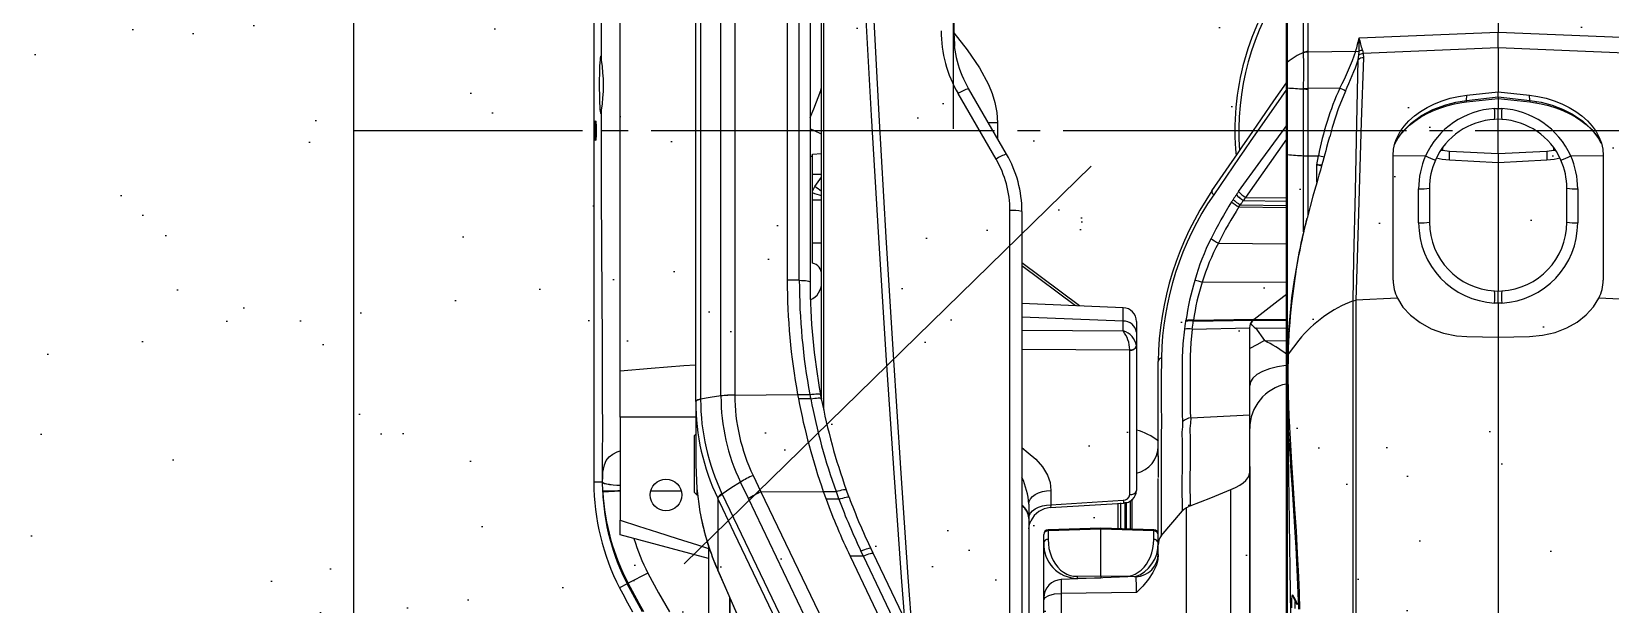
# Model space of a CAD drawing. Header units: millimetres. Extents: x -383313 to -161684, y -117025 to 99224.
# Drawn here: x -345141 to -344452, y -5938 to -5688 of the extents above; entities that cross this region are included whole.
import ezdxf

# ---------------------------------------------------------------- set-up
doc = ezdxf.new("R2010")
doc.units = ezdxf.units.MM
doc.header["$MEASUREMENT"] = 0
doc.linetypes.add('ESKD_shtrihpunktir', pattern=[18, 15, -1, 1, -1])
doc.layers.add('PDF_Geometry', color=7, linetype='Continuous')
doc.layers.add('Робот', color=30, linetype='Continuous')

# ---------------------------------------------------------------- blocks, each defined once
blk = doc.blocks.new('ККМ-2.2.00.00.00 Пьедестал')
at = {"color": 1, "linetype": 'ESKD_shtrihpunktir', "ltscale": 10}
blk.add_line((0, 0), (0, -1000), dxfattribs=at)
at = {"color": 140}
blk.add_line((-485, -1000), (485, -1000), dxfattribs=at)
blk = doc.blocks.new('Робот ABB IRB660_3.15 (сверху)')
at = {"layer": 'Робот', "color": 30}
for p, q in [((92.5, 560.97), (92.5, 10.36)), ((198.93, 338.98), (272.99, 184.45)), ((203.18, 340.24), (277.24, 185.71)), ((283.1, 185.65), (207.96, 342.43)), ((344.86, 181.27), (344.86, 282.72)), ((344.86, 181.17), (344.86, 282.72)), ((190.92, 201.96), (190.92, 272)), ((198.5, 272), (198.5, 204.83)), ((205, 169.07), (205, 244.65)), ((108.5, 236.88), (108.5, 149.11)), ((108.5, 205.79), (108.5, 236.88)), ((108.5, 197.46), (108.5, 236.88)), ((208, 35.19), (208, 241.14)), ((213.26, 240.83), (213.26, 34.85)), ((116.8, 225.08), (116.8, 156.67)), ((136.08, 225.92), (136.08, 164.61)), ((335.5, 227.26), (335.5, 204.09)), ((335.65, 226.88), (335.65, 203.81)), ((0, 90.1), (0, 210.98)), ((62.11, 73.96), (62.11, 210.65)), ((63.38, 210.61), (63.38, 74.23)), ((373.67, 210), (380.42, 197.82)), ((108.5, 146.63), (108.5, 205.79)), ((157.98, 201.64), (190.92, 201.96)), ((198.5, 204.83), (198.5, 179.92)), ((108.5, 187.43), (108.5, 197.46)), ((158.12, 194.66), (190.81, 195.91)), ((173.5, 194.36), (163.11, 194.51)), ((173.49, 195.25), (173.5, 195.25)), ((173.5, 195.25), (183.89, 195.4)), ((173.5, 195.25), (173.5, 195.25)), ((173.5, 194.36), (173.5, 195.25)), ((183.89, 194.51), (173.5, 194.36)), ((173.5, 194.36), (173.5, 173.94)), ((183.89, 195.4), (183.89, 195.64)), ((371.35, 193.1), (379.93, 197.56)), ((379.93, 197.56), (380.42, 197.82)), ((380.42, 197.82), (383.72, 199.53)), ((340.88, 160.45), (340.88, 191.81)), ((340.88, 191.81), (341, 191.61)), ((344.86, 186.77), (383.5, 176.42)), ((148.5, 184.99), (148.5, 180.74)), ((148.5, 180.74), (148.5, 151.75)), ((198.5, 179.92), (198.5, 176.19)), ((272.99, 184.45), (274.07, 182.21)), ((277.24, 185.71), (283.1, 185.65)), ((277.24, 185.71), (278.32, 183.47)), ((147.12, 176.88), (137.89, 165.97)), ((150.44, 174.19), (173.5, 173.45)), ((150.45, 178.41), (150.45, 174.69)), ((150.45, 174.69), (173.5, 173.94)), ((159.87, 173.89), (159.87, 160.81)), ((160.76, 161.48), (160.76, 173.86)), ((162.5, 162.17), (162.5, 173.8)), ((163, 164.59), (163, 173.79)), ((165, 162.5), (165, 173.66)), ((166, 173.69), (166, 162.54)), ((173.5, 173.94), (196.55, 174.69)), ((173.5, 173.45), (196.56, 174.19)), ((173.5, 173.94), (173.5, 173.45)), ((196.55, 174.69), (196.55, 178.41)), ((383.5, 176.42), (383.5, 170.02)), ((205, 168.82), (205, 169.07)), ((205, 162.98), (205, 168.82)), ((383.5, 125), (383.5, 170.02)), ((134.53, 163.72), (136.08, 164.61)), ((160.9, 158.85), (160.9, 95.8)), ((162.5, 162.5), (163, 162.5)), ((163, 162.5), (163, 164.59)), ((195.62, 164.53), (163.66, 162.53)), ((195.35, 163.29), (163.74, 161.31)), ((195.35, 157.04), (195.35, 163.29)), ((283.52, 159.98), (283.51, 160.02)), ((287.94, 160.88), (293.55, 160.83)), ((294.76, 157.46), (293.55, 160.83)), ((327.46, 160.57), (330.93, 153.36)), ((340.87, 160.48), (340.88, 160.45)), ((350, 158.98), (349.66, 158.98)), ((351, 157.98), (350, 158.98)), ((350, 156.48), (350, 158.98)), ((158, 94.01), (158, 157.06)), ((294.76, 157.46), (289.18, 157.51)), ((322.02, 157.65), (294.76, 157.46)), ((339.02, 158.44), (338.95, 158.58)), ((351, 157.98), (351, 132.98)), ((356.82, 157.28), (370.18, 157.28)), ((383.5, 157.39), (391.1, 157.74)), ((391.1, 157.74), (391.12, 157.17)), ((391.12, 157.17), (391.18, 153.53)), ((391.18, 153.53), (391.18, 153.4)), ((391.18, 153.53), (391.18, 153.4)), ((391.18, 153.4), (395, 153.4)), ((395, -82.36), (395, 153.4)), ((108.5, 149.11), (108.5, 124.05)), ((148.5, 141.88), (148.5, 151.41)), ((158, 124.31), (158, 149.46)), ((350.5, 118.2), (350.5, 145.88)), ((148.5, 142.22), (148.5, 100.78)), ((350.5, 132.48), (351, 132.98)), ((134.29, 125.38), (108.5, 124.05)), ((350.5, 125), (383.5, 125)), ((383.5, 125), (383.5, 105)), ((108.5, 124.05), (108.5, 111.27)), ((158, 119.79), (158, 121.57)), ((294.61, -118.25), (294.61, 121.72)), ((295.5, 117.54), (295.5, -84.57)), ((348.35, 117.21), (348.35, 117.28)), ((350.5, 118.2), (350.5, 118.18)), ((350.5, 118.18), (350.5, -72.99)), ((108.5, 111.27), (108.5, 95.13)), ((295.62, 116.94), (295.62, 116.97)), ((295.62, 116.94), (295.96, 115.16)), ((300.27, 117.02), (305.64, 116.97)), ((305.98, 115.16), (300.62, 115.21)), ((305.98, 115.16), (305.64, 116.97)), ((333.41, 115.38), (305.98, 115.16)), ((333.41, 115.27), (333.41, 115.38)), ((339.47, 115.81), (339.47, 115.7)), ((383.5, 105), (383.5, -67.23)), ((87.04, 91.36), (91.79, 97.48)), ((0, 90.1), (-13.73, 89.8)), ((13.73, 89.8), (0, 90.1)), ((0, 75.29), (0, 90.1)), ((102.11, 91.62), (92.5, 91.72)), ((105.97, 86.11), (102.11, 91.62)), ((108.5, 95.13), (108.5, 86.1)), ((158, 93.93), (158, 94.01)), ((158, 87.95), (158, 93.93)), ((160.9, 95.8), (208, 95.45)), ((105.97, 86.11), (92.5, 86.13)), ((107.06, 82.63), (92.5, 82.88)), ((133.15, 83.1), (107.06, 82.63)), ((107.06, 82.63), (107.18, 82.76)), ((108.5, 86.1), (108.15, 84.29)), ((133.64, 86.56), (108.5, 86.1)), ((158, 83.25), (158, 87.95)), ((208, 87.07), (163.79, 87.39)), ((163.79, 87.39), (163.79, 83.13)), ((163.79, 83.13), (208, 81.34)), ((106.58, 82.2), (92.5, 82.45)), ((133.1, 82.68), (106.58, 82.2)), ((163.76, 77.25), (208, 75.46)), ((182.83, 76.48), (208, 57.73)), ((184.65, 76.41), (208, 59.01)), ((-62.11, 73.96), (-44.01, 73.06)), ((-1.57, 75.21), (0, 75.29)), ((0, 70), (-1.57, 69.92)), ((0, 75.29), (0, 70)), ((0, 75.29), (1.57, 75.21)), ((1.57, 69.92), (0, 70)), ((0, 13.99), (0, 70)), ((44.01, 73.06), (62.11, 73.96)), ((62.11, 73.96), (62.11, 73.96)), ((88.83, 64.48), (90.25, 75.45)), ((-45.86, 10.75), (-45.86, 65.25)), ((45.86, 65.25), (45.86, 10.75)), ((129.28, 66.16), (92.5, 66)), ((300.5, -91.81), (300.5, 66.08)), ((300.5, 41.71), (300.5, 66.08)), ((300.5, -43.36), (300.5, 66.08)), ((305.24, 65.3), (310.5, 65.25)), ((305.24, 65.3), (305.24, -83.42)), ((310.5, -83.37), (310.5, 65.25)), ((299.5, 57.82), (299.5, 49)), ((122.22, 49.02), (92.5, 49.32)), ((299.5, 49), (295.5, 49)), ((299.5, 49), (299.5, 30.15)), ((300.5, 36.32), (300.5, 41.71)), ((-34.74, 25.31), (-34.74, 40.24)), ((-30, 39.96), (-30, 25.04)), ((30, 25.04), (30, 39.96)), ((80.9, 28.63), (83.48, 38.1)), ((83.13, 10.96), (83.13, 36.81)), ((113.33, 33.27), (92.5, 33.49)), ((112.67, 32.36), (92.5, 32.59)), ((111.3, 30.45), (92.5, 30.69)), ((110.31, 29.11), (92.5, 29.35)), ((92.5, 3.71), (110.31, 29.11)), ((112.67, 32.36), (112.67, 32.36)), ((299.5, 30.15), (295.5, 30.15)), ((299.5, 30.15), (299.5, 27.15)), ((79.14, 22.46), (79.22, 14.96)), ((298.46, 24.4), (295.5, 20.28)), ((299.5, 26.34), (298.46, 24.4)), ((299.5, 27.15), (299.5, 26.34)), ((299.5, 26.34), (299.5, 18.99)), ((-21.31, 12.88), (0, 13.99)), ((0, 10), (0, 13.99)), ((0, 13.99), (21.31, 12.88)), ((299.5, 18.99), (295.5, 18.99)), ((299.5, 18.99), (299.5, 10.21)), ((-45.86, 11.05), (-31.69, 11.01)), ((-24.37, 8.36), (-24.32, 7.54)), ((0, 10), (-21.31, 8.88)), ((0, 10), (0, -5)), ((21.31, 8.88), (0, 10)), ((24.32, 7.63), (24.37, 8.49)), ((31.69, 11.01), (45.86, 11.05)), ((83.13, 10.96), (78.5, 10.97)), ((83.13, -18.2), (83.13, 10.96)), ((84.98, 10.91), (84.98, -18.25)), ((92.09, -18.72), (92.09, 10.44)), ((92.5, 10.36), (92.5, -18.8)), ((214.7, 10.27), (214.7, 10.26)), ((214.7, 10.26), (231.31, -18.37)), ((219.29, 12.42), (235.89, -16.2)), ((299.5, 10.21), (295.5, 10)), ((300.5, 11.14), (299.5, 11.14)), ((218.7, -3.49), (218.7, 3.37)), ((383.5, 0), (391.65, 0)), ((391.65, 0), (391.65, -8.98)), ((-1.57, -4.92), (0, -5)), ((0, -5), (1.57, -4.92)), ((0, -5), (0, -9.73)), ((218.7, -3.49), (222.68, -3.49)), ((238, -169.94), (238, -0.78)), ((-13.81, -13.24), (-13.69, -15.5)), ((0, -14.76), (-13.81, -13.24)), ((0, -14.08), (-13.76, -12.56)), ((0, -9.73), (-1.57, -9.65)), ((1.57, -9.65), (0, -9.73)), ((0, -14.08), (0, -9.73)), ((13.76, -12.56), (0, -14.08)), ((13.81, -13.24), (0, -14.76)), ((13.81, -13.24), (13.69, -15.5)), ((0, -17.01), (-13.69, -15.5)), ((0, -14.76), (0, -14.08)), ((0, -14.76), (0, -17.01)), ((13.69, -15.5), (0, -17.01)), ((0, -36.21), (0, -17.01)), ((69.16, -18.62), (83.13, -18.39)), ((83.13, -18.39), (83.13, -18.2)), ((92.5, -18.8), (92.5, -29.11)), ((231.3, -18.36), (231.31, -18.37)), ((-58.98, -33.7), (0, -36.21)), ((0, -36.21), (58.98, -33.7)), ((58.98, -33.7), (58.86, -31.83)), ((59.31, -35.16), (58.98, -33.7)), ((60.83, -32.95), (60.73, -34.67)), ((61.1, -30.98), (60.83, -32.95)), ((83.13, -34.39), (62.16, -34.73)), ((83.13, -34.55), (83.13, -34.39)), ((84.98, -33.98), (84.98, -34.16)), ((84.98, -34.16), (84.98, -229.55)), ((92.09, -225.23), (92.09, -29.84)), ((92.5, -29.11), (92.5, -224.51)), ((0, -43.08), (-60.7, -40.5)), ((0, -36.21), (0, -43.08)), ((60.7, -40.5), (0, -43.08)), ((83.13, -229.94), (83.13, -34.55)), ((0, -71.03), (0, -43.08)), ((237.78, -42.93), (237.79, -42.68)), ((237.78, -235.4), (237.78, -42.93)), ((237.78, -42.93), (238, -42.93))]:
    blk.add_line(p, q, dxfattribs=at)
at = {"layer": 'Робот', "color": 1}
blk.add_line((-10, 0), (10, 0), dxfattribs=at)
at = {"layer": 'Робот', "color": 30, "flags": 128}
for points in [[(92.09, 119.3), (92.09, 142.03), (92.09, 229.7), (92.09, 317.32), (92.09, 404.87), (92.09, 483.05), (92.09, 561.17)], [(338.96, 158.58), (290.57, 259.55), (242.18, 360.51)], [(244.11, 362.36), (315.16, 214.12), (333.68, 175.48), (338.69, 165.02), (340.13, 162.02), (340.87, 160.48)], [(322.02, 157.65), (291.4, 221.56), (260.05, 286.98), (228.68, 352.44)], [(234.14, 355.34), (238.42, 346.41), (255.53, 310.7), (291.5, 235.64), (296.84, 224.5), (327.46, 160.57)], [(92.21, 111.95), (91.6, 150.55), (90.97, 191.3), (90.35, 231.17), (90.05, 250.27)], [(340.88, 191.81), (332.66, 210.6), (324.64, 228.93)], [(341.01, 191.59), (340.98, 191.64), (338.68, 196.9), (335.61, 203.92), (325.16, 227.8), (324.66, 228.94)], [(276.36, -118.88), (273.46, -61.96), (270.49, -6.84), (267.43, 46.45), (264.3, 97.86), (261.09, 147.34), (257.81, 194.86), (255.99, 219.92)], [(91.79, 97.48), (91.88, 106.14), (91.75, 115.15), (91.41, 124.52), (90.89, 134.56), (90.24, 145.01), (89.52, 155.84), (88.89, 165.13), (88.29, 174.66), (87.72, 184.62), (87.24, 194.74), (86.98, 201.8), (86.78, 208.89)], [(87.13, 208.84), (87.32, 201.85), (87.58, 194.85), (88.05, 185.1), (88.23, 181.96)], [(90.11, 208.31), (90.12, 206.47), (90.08, 204.63), (89.98, 203.3), (89.83, 202.63), (89.64, 202.7)], [(259.17, 213.31), (260.54, 194.85), (263.93, 147.37), (267.25, 97.92), (270.49, 46.56), (273.64, -6.68), (276.72, -61.75), (279.71, -118.61)], [(371.35, 193.1), (366.75, 201.68), (361.91, 209.96)], [(373.1, 210), (375.24, 206.35), (379.93, 197.56)], [(148.5, 184.99), (148.71, 187.3), (149.3, 189.57), (150.76, 192.78), (152.73, 195.78), (155.24, 198.78), (157.96, 201.62), (157.98, 201.64)], [(157.98, 201.64), (157.98, 201.64), (157.98, 201.11), (158.02, 198.07), (158.06, 195.87), (158.1, 194.76), (158.12, 194.81)], [(190.81, 196.04), (190.82, 196), (190.85, 196.96), (190.89, 198.87), (190.91, 201.51), (190.92, 201.96), (190.92, 201.96), (190.92, 201.96)], [(198.5, 204.83), (197.93, 203.77), (196.3, 202.85), (193.85, 202.22), (190.92, 201.96)], [(163.11, 194.51), (161.57, 194.42), (160.06, 194.09), (158.59, 193.53), (157.2, 192.75), (155.89, 191.76), (154.69, 190.57), (153.61, 189.2), (152.68, 187.67), (151.89, 186), (151.26, 184.21), (150.81, 182.33), (150.54, 180.39), (150.45, 178.41)], [(196.55, 178.41), (196.46, 180.39), (196.19, 182.33), (195.74, 184.21), (195.11, 186), (194.32, 187.67), (193.39, 189.2), (192.31, 190.57), (191.11, 191.76), (189.8, 192.75), (188.41, 193.53), (186.94, 194.09), (185.43, 194.42), (183.89, 194.51)], [(88.23, 181.96), (88.6, 175.43), (89.23, 165.78), (89.87, 156.32), (90.41, 148.54), (90.91, 140.95), (91.36, 133.49), (91.74, 126.25), (92.03, 119.03), (92.21, 112.04), (92.25, 105.2), (92.16, 98.58)], [(277.24, 185.71), (276.4, 185.34), (275.59, 185.01), (274.86, 184.74), (274.22, 184.54), (273.69, 184.41), (273.3, 184.36), (273.06, 184.39), (272.99, 184.45)], [(278.32, 183.47), (277.47, 183.1), (276.67, 182.77), (275.93, 182.5), (275.29, 182.3), (274.77, 182.17), (274.38, 182.12), (274.14, 182.15), (274.07, 182.21)], [(383.5, 170.02), (375.43, 172.63), (367.11, 175.3), (358.54, 178.01), (349.73, 180.78), (344.86, 182.3)], [(147.09, 99.1), (147.1, 100.27), (147.12, 107.46), (147.13, 112.45), (147.13, 117.04), (147.12, 121.34), (147.11, 125.18), (147.11, 128.65), (147.12, 131.67), (147.13, 134.25), (147.14, 136.25), (147.14, 138.68), (147.13, 140.63), (147.12, 142.45), (147.12, 144.47), (147.13, 148.75), (147.12, 152.87), (147.12, 161.58), (147.12, 176.88)], [(205, 173.76), (204.67, 171.79), (204.05, 170.31)], [(136.08, 164.61), (137.37, 165.43), (137.89, 165.97)], [(137.89, 165.97), (137.96, 154.71), (137.93, 145.45), (137.85, 136.19), (137.99, 131.57), (137.69, 129.24), (137.66, 126.94)], [(205, 169.23), (204.82, 168.1), (204.27, 167.01), (203.39, 165.99), (202.19, 165.1), (200.74, 164.36), (199.07, 163.8), (197.25, 163.44), (195.35, 163.29)], [(350.5, 145.88), (350.04, 156.15), (348.65, 166.42), (348.35, 167.72)], [(134.53, 163.72), (125.52, 160.2), (116.8, 156.67)], [(134.29, 125.38), (134.32, 127.7), (134.63, 130.04), (134.48, 134.66), (134.57, 143.93), (134.6, 153.19), (134.53, 163.72)], [(195.35, 163.29), (195.45, 163.76), (195.57, 164.3), (195.62, 164.52), (195.62, 164.5)], [(205, 162.98), (204.82, 161.84), (204.27, 160.75), (203.39, 159.74), (202.19, 158.85), (200.74, 158.11), (199.07, 157.55), (197.25, 157.18), (195.35, 157.04)], [(287.94, 160.88), (287.06, 160.59), (286.23, 160.33), (285.46, 160.12), (284.79, 159.97), (284.24, 159.88), (283.84, 159.86), (283.59, 159.91), (283.52, 159.98)], [(283.52, 159.98), (283.63, 159.67), (284.73, 156.66)], [(340.87, 160.48), (340.38, 159.72), (338.96, 158.58)], [(116.8, 156.67), (114.66, 155.71), (112.88, 154.73), (111.4, 153.72), (110.25, 152.72), (108.92, 150.91), (108.5, 149.11)], [(208, 138.34), (205.31, 140.54), (201.92, 143.43), (199.01, 146.75), (196.83, 150.42), (195.74, 153.62), (195.35, 157.04)], [(289.18, 157.51), (288.29, 157.22), (287.45, 156.98), (286.68, 156.78), (286.01, 156.64), (285.46, 156.56), (285.06, 156.54), (284.81, 156.59), (284.73, 156.66)], [(325.46, 150.46), (322.02, 157.65), (322.02, 157.65)], [(330.93, 153.36), (335.14, 156.03), (338.95, 158.58)], [(383.5, 154.97), (384.9, 154.89), (386.59, 154.75), (388.08, 154.57), (389.33, 154.34), (390.28, 154.09), (390.91, 153.81), (391.18, 153.53)], [(383.5, 154.89), (384.9, 154.81), (386.59, 154.66), (388.08, 154.47), (389.32, 154.24), (390.28, 153.98), (390.9, 153.69), (391.18, 153.4)], [(391.18, 153.4), (391.18, 153.4), (391.13, 151.14), (391, 148.98), (390.4, 145.86), (389.56, 143.96), (388.25, 142.33), (386.7, 141.14), (384.74, 140.18), (383.5, 139.79)], [(391.18, 153.4), (391.14, 142.12), (391.13, 130.13), (391.14, 117.41), (391.17, 106.57), (391.21, 97.54), (391.26, 87.57), (391.32, 76.68), (391.37, 67.17), (391.44, 55.92), (391.51, 44.69), (391.57, 32.93), (391.62, 21.01), (391.64, 10.04), (391.65, 0)], [(133.64, 86.56), (134.27, 92.55), (134.49, 98.27), (134.51, 103.59), (134.52, 108.44), (134.54, 112.82), (134.57, 116.65), (134.58, 120.06), (134.53, 122.79), (134.39, 124.78), (134.29, 125.38)], [(137.66, 126.94), (137.76, 126.32), (137.89, 124.26), (137.94, 121.45), (137.92, 117.93), (137.9, 114.01), (137.89, 109.53), (137.88, 104.57), (137.84, 98.98), (137.58, 92.96), (136.92, 86.67)], [(350.5, 118.18), (349.95, 117.67), (348.35, 117.21)], [(92.5, 102.51), (92.79, 102.52), (96.39, 103.04), (99.84, 103.89), (102.9, 105.05), (105.38, 106.47), (107.15, 108.04), (108.18, 109.67), (108.5, 111.27)], [(300.27, 117.02), (299.35, 116.87), (298.48, 116.76), (297.67, 116.68), (296.97, 116.65), (296.4, 116.67), (295.97, 116.73), (295.71, 116.83), (295.62, 116.94)], [(300.62, 115.21), (299.7, 115.06), (298.82, 114.96), (298.01, 114.89), (297.31, 114.86), (296.74, 114.88), (296.31, 114.95), (296.05, 115.05), (295.96, 115.16)], [(333.41, 115.27), (336.65, 115.41), (339.47, 115.7)], [(333.41, -83.57), (333.41, 6.77), (333.41, 44.73), (333.41, 115.27)], [(339.47, 115.7), (344.13, 116.43), (348.35, 117.21)], [(339.47, 115.7), (339.47, 95.94), (339.47, 16.93), (339.47, -47.19), (339.47, -82.35)], [(348.35, -75.71), (348.35, -11.08), (348.35, 53.07), (348.35, 64.34), (348.35, 117.21)], [(350.64, 102.28), (355.72, 102.67), (369.99, 103.82), (383.5, 105)], [(92.16, 98.58), (91.6, 87.6), (91.57, 87.3)], [(92.16, 98.58), (92.08, 98.01), (91.79, 97.48)], [(92.09, 10.44), (92.09, 54.31), (92.09, 97.35)], [(-13.73, 89.8), (-19.43, 89.29), (-24.88, 88.03), (-29.94, 86.07), (-34.47, 83.52), (-38.43, 80.41), (-41.62, 76.91), (-44.01, 73.06)], [(44.01, 73.06), (41.57, 76.96), (38.24, 80.58), (34.06, 83.78), (29.19, 86.42), (23.85, 88.32), (18.13, 89.48), (13.73, 89.8)], [(102.11, 91.62), (105.38, 93.53), (108.5, 95.13)], [(160.9, 95.8), (160.89, 95.71), (160.89, 95.63)], [(90.57, 76.25), (91.35, 84.05), (91.55, 87.05)], [(108.5, 86.1), (108.13, 84.25), (107.18, 82.76)], [(107.18, 82.76), (108.13, 84.24), (108.15, 84.29)], [(136.92, 86.67), (136.7, 85.21), (136.55, 84.21), (136.41, 83.21)], [(163.79, 83.13), (163.78, 81.18), (163.77, 79.6), (163.76, 78.41), (163.76, 77.63), (163.76, 77.28), (163.76, 77.25)], [(89.09, 65.15), (90.2, 73), (90.56, 76.28)], [(106.58, 82.2), (96.11, 74.1), (92.5, 71.29)], [(58.86, -31.83), (59.84, -3.86), (60.77, 25.98), (61.63, 55.82), (62.11, 73.96)], [(63.38, 74.23), (63.38, 74.23), (62.99, 56.11), (62.35, 26.37), (61.72, -3.3), (61.1, -30.98)], [(63.38, 74.23), (62.76, 74.05), (62.11, 73.96)], [(129.28, 66.16), (129.28, 66.14), (129.27, 66.13)], [(129.27, 66.13), (129.28, 66.16), (129.28, 66.16)], [(129.28, 66.16), (129.28, 66.16), (129.28, 66.16)], [(305.24, 65.3), (304.3, 65.32), (303.41, 65.37), (302.59, 65.44), (301.87, 65.54), (301.29, 65.66), (300.86, 65.79), (300.59, 65.93), (300.5, 66.08)], [(84.98, 44.1), (84.98, 39.42), (84.98, 10.91)], [(34.74, 40.24), (34.74, 30.25), (34.74, 25.31)], [(73.7, 2.67), (74.36, 5.16), (74.93, 7.3), (75.34, 8.81), (75.73, 10.26), (76.15, 11.79), (76.59, 13.38), (77.12, 15.3), (77.67, 17.27), (78.27, 19.4), (79.1, 22.32), (80.19, 26.09), (80.93, 28.62)], [(92.5, -18), (97.16, -11.33), (108.01, 4.33), (108.02, 4.34), (110.77, 8.32), (113.11, 11.71), (124.26, 27.92)], [(113.36, 26.54), (103.66, 13.18), (93.92, -0.17), (92.5, -2.18)], [(124.99, 26.28), (113.89, 10.05), (111.55, 6.65), (108.8, 2.65), (97.97, -13.01), (92.52, -20.85), (92.5, -20.89)], [(79.22, 14.96), (78.5, 10.97), (78.5, 10.97)], [(-13.69, -15.5), (-17.38, -14.96), (-21, -14.14), (-24.5, -13.06), (-27.85, -11.74), (-31.01, -10.18), (-33.93, -8.41), (-36.6, -6.44), (-38.97, -4.3), (-41.03, -2.01), (-42.74, 0.41), (-44.09, 2.92), (-45.07, 5.5), (-45.66, 8.12), (-45.86, 10.75)], [(-27.02, 12), (-24.51, 12.53), (-21.31, 12.88)], [(-21.31, 8.88), (-24.32, 8.54), (-24.97, 8.42)], [(45.86, 10.75), (45.66, 8.12), (45.07, 5.5), (44.09, 2.92), (42.74, 0.41), (41.03, -2.01), (38.97, -4.3), (36.6, -6.44), (33.93, -8.41), (31.01, -10.18), (27.85, -11.74), (24.5, -13.06), (21, -14.14), (17.38, -14.96), (13.69, -15.5)], [(21.31, 12.88), (24.51, 12.53), (27.02, 12)], [(24.97, 8.42), (24.32, 8.54), (21.31, 8.88)], [(-13.81, -13.24), (-18.75, -12.43), (-23.63, -11.12), (-28.17, -9.4), (-32.46, -7.23), (-37, -4.16), (-40.91, -0.53), (-43.86, 3.34), (-44.88, 5.42)], [(-13.76, -12.56), (-15.49, -12.35), (-18.8, -11.77), (-22.04, -10.98), (-25.18, -10.01), (-28.19, -8.85), (-31.05, -7.52), (-33.72, -6.03), (-36.18, -4.41), (-38.43, -2.66), (-40.43, -0.81), (-42.18, 1.12), (-43.67, 3.12), (-44.76, 4.96)], [(45, 5.42), (43.89, 3.46), (42.41, 1.41), (40.67, -0.57), (38.68, -2.45), (36.45, -4.22), (33.99, -5.86), (31.34, -7.37), (28.5, -8.72), (25.5, -9.9), (22.37, -10.89), (19.14, -11.69), (15.83, -12.3), (13.76, -12.56)], [(45.18, 5.91), (44.01, 3.58), (41.62, 0.27), (38.02, -3.32), (33.55, -6.58), (28.55, -9.23), (22.9, -11.35), (18.45, -12.49), (13.81, -13.24)], [(71.09, -5.85), (72.55, -1.45), (73.57, 2.71)], [(394.44, 0), (394.43, -0.74), (394.42, -1.45), (394.41, -2.12), (394.38, -2.73), (394.36, -3.26), (394.33, -3.68), (394.29, -3.99), (394.25, -4.19), (394.21, -4.25), (394.18, -4.19), (394.14, -3.99), (394.1, -3.68), (394.07, -3.26), (394.04, -2.73), (394.02, -2.12), (394, -1.45), (393.99, -0.74), (393.99, 0), (393.99, 0.74), (394, 1.45), (394.02, 2.12), (394.04, 2.73), (394.07, 3.26), (394.1, 3.68), (394.14, 3.99), (394.18, 4.19), (394.21, 4.25), (394.25, 4.19), (394.29, 3.99), (394.33, 3.68), (394.36, 3.26), (394.38, 2.73), (394.41, 2.12), (394.42, 1.45), (394.43, 0.74), (394.44, 0)], [(66.72, -17.32), (69.88, -9.5), (71.09, -5.85)], [(237.79, -42.68), (231.93, -35.27), (226.54, -27.47), (222.63, -20.2), (221.05, -16.29), (219.82, -12.25), (219, -7.94), (218.7, -3.49)], [(300.5, -5.81), (298.94, -9.5), (295.89, -17.6), (295.5, -18.94)], [(391.62, -30.74), (391.73, -31.68), (391.84, -32.27), (391.95, -32.5), (392.06, -32.35), (392.17, -31.82), (392.28, -30.94), (392.37, -29.73), (392.45, -28.23), (392.52, -26.47), (392.57, -24.53), (392.6, -22.44), (392.62, -20.29), (392.61, -18.12), (392.58, -16.01), (392.54, -14.02), (392.47, -12.22), (392.39, -10.64), (392.3, -9.35), (392.2, -8.38), (392.09, -7.76), (391.98, -7.51), (391.87, -7.63), (391.76, -8.13), (391.65, -8.98)], [(83.13, -34.39), (83.11, -29.5), (83.11, -24.69), (83.13, -18.39)], [(84.98, -18.45), (84.95, -24.56), (84.95, -29.24), (84.98, -33.98)], [(84.98, -18.25), (84.98, -18.25), (84.98, -18.45)], [(92.09, -29.84), (92.09, -29.84), (92.09, -27.08), (92.09, -24.24), (92.09, -21.49), (92.09, -18.72), (92.09, -18.72)], [(391.62, -30.74), (391.58, -49.23), (391.53, -67.85), (391.48, -82.73)], [(237.79, -42.68), (237.51, -37.82), (237.45, -36.74)], [(237.79, -42.68), (237.84, -42.69), (237.9, -42.69), (237.95, -42.69), (238, -42.7)]]:
    blk.add_lwpolyline(points, dxfattribs=at)
at = {"layer": 'Робот'}
for radius in [3150, 1054]:
    blk.add_circle((0, 0), radius, dxfattribs=at)
at = {"layer": 'Робот', "color": 30, "linetype": 'ESKD_shtrihpunktir', "ltscale": 15}
blk.add_circle((0, 0), 710, dxfattribs=at)
at = {"layer": 'Робот', "color": 30}
blk.add_circle((363.5, 159), 6.9, dxfattribs=at)
for centre, radius, start, end in [((73.57, 207.56), 15.27, 349.99685, 3.90854), ((0, 0), 432.5, 27.47428, 29.04846), ((127.02, 224.18), 43.11, 203.82666, 209.89374), ((16.28, 168.42), 81.24, 25.87291, 28.17489), ((86.77, 202.69), 2.87, 0.25027, 24.46958), ((190.5, 203.9), 8, 272.31841, 360), ((163.64, 180.42), 15.15, 108.47514, 181.90279), ((158.5, 184.67), 10, 92.06965, 179.98862), ((199.03, 194.89), 35.92, 180.07901, 180.59148), ((183.62, 180.51), 14.89, 357.70745, 88.95903), ((133.88, 194.96), 50.02, 359.49225, 0.50775), ((295.48, 153.46), 85.59, 16.68471, 27.58676), ((293.73, 151.92), 97.54, 3.41911, 27.90058), ((295.77, 153.8), 95.41, 2.02641, 27.47423), ((295, 153.4), 100, 0, 27.47428), ((240.12, 147.37), 110.13, 10.64678, 23.79689), ((241, 147.29), 109.33, 10.71377, 23.26128), ((142.42, 180.74), 6.08, 320.70095, 0.08816), ((150.27, 180.2), 1.79, 188.91933, 275.71647), ((196.73, 180.2), 1.79, 264.28353, 351.08067), ((31.34, 65.95), 269.14, 20.45741, 25.60284), ((32.4, 65.35), 272.81, 20.49892, 25.65728), ((31.66, 65.15), 278.82, 20.07047, 25.60684), ((150.5, 176.19), 2, 180, 268.1445), ((150.27, 176.47), 1.79, 188.91933, 275.71647), ((164.8, 174.08), 14.37, 177.57696, 179.54992), ((196.73, 176.47), 1.79, 264.28353, 351.08067), ((169.42, 173.76), 27.15, 0.91441, 1.95871), ((196.5, 176.19), 2, 271.8555, 0), ((195, 174.5), 10, 273.53258, 335.13923), ((211.53, 169.32), 6.54, 182.16536, 237.30058), ((211.52, 169.06), 6.52, 182.17774, 237.35344), ((160.47, 156.29), 2.59, 80.65036, 162.61221), ((163.65, 156.86), 5.63, 89.86067, 177.93032), ((163.63, 158.57), 2.75, 87.73667, 174.14754), ((74.39, 155.85), 89.52, 3.49797, 4.2747), ((238.73, 165.38), 33.82, 184.07497, 204.66609), ((32.36, 65.33), 272.86, 19.74464, 20.49896), ((296.97, 210.85), 58.8, 295.22105, 301.24442), ((337.23, 161.98), 3.96, 296.89646, 337.32182), ((252.76, 118.17), 97.74, 0.01368, 25.62683), ((30.58, 65.64), 269.97, 10.96095, 19.71354), ((29.72, 64.65), 275.57, 10.9558, 19.69341), ((30.69, 64.78), 279.86, 10.74836, 19.34045), ((301.51, 202.2), 57.02, 294.83832, 301.07063), ((252.37, 115.75), 87.11, 0.03726, 25.58162), ((252.55, 117.2), 95.8, 0.04308, 25.49619), ((388.53, 69.95), 87.26, 88.29674, 93.30538), ((160.5, 137.72), 12, 102.0247, 180), ((252.09, 115.38), 81.32, 0.00345, 25.55355), ((164.7, 155.79), 26, 231.25276, 255.07141), ((88.62, 130.07), 19.88, 281.25388, 359.95966), ((134, 130.45), 5.07, 273.32397, 316.31623), ((348.49, 119.92), 2.65, 266.96843, 319.39871), ((32.73, 66.09), 267.77, 359.99673, 10.56489), ((31.49, 65.04), 273.76, 10.55963, 10.94594), ((33.6, 65.31), 271.64, 359.99668, 10.58437), ((33.06, 65.27), 277.44, 359.99558, 10.35815), ((332.98, 164.93), 49.54, 270.50152, 277.53115), ((-183.45, 105.54), 275.35, 353.72686, 358.32349), ((131.52, 150.14), 65.5, 233.43931, 243.31847), ((16.9, 101.61), 130.22, 325.5332, 358.89652), ((13.4, 102.45), 135.11, 325.68172, 359.29068), ((146.43, 101.09), 2.1, 288.51019, 351.45776), ((42.92, 127.41), 56.97, 291.04154, 320.75227), ((160.47, 93.24), 2.59, 80.65036, 162.61221), ((160.45, 93.08), 2.59, 80.10607, 160.82611), ((165.83, 95.03), 7.91, 187.99652, 255.02656), ((174.86, 95.91), 13.97, 181.14358, 217.60388), ((86.83, 60.91), 31.65, 47.64166, 52.78633), ((24.5, 98.46), 112.94, 342.93852, 352.04843), ((155.56, 80.29), 22.59, 172.85772, 173.91144), ((134.24, 93.31), 10.69, 263.85608, 281.40487), ((473.3, 36.58), 343.32, 171.6282, 172.21249), ((134.42, 93.9), 10.88, 263.27266, 280.51955), ((134.93, 96.97), 10.49, 262.93931, 280.94372), ((170.46, 78.43), 34.38, 172.01459, 172.63825), ((163.42, 88.58), 5.46, 186.60223, 273.84855), ((164, 83.25), 6, 180, 267.61509), ((89.02, 76.44), 1.58, 321.3793, 353.09375), ((103.53, 86.15), 4.99, 307.6871, 315.16964), ((34.55, 96.76), 99.55, 342.09743, 351.87257), ((-28.13, 65.19), 17.73, 153.62697, 179.80526), ((0.27, 40.25), 35.01, 93.01349, 180.0149), ((0, 39.96), 30, 93, 180), ((-26.02, 72.56), 24.59, 353.82734, 6.17266), ((26.02, 72.56), 24.59, 173.82734, 186.17266), ((-0.27, 40.24), 35.01, 359.98829, 86.98332), ((0, 39.96), 30, 0, 87), ((28.31, 65.23), 17.55, 0.05887, 26.5089), ((303.5, 66.41), 8, 113.45218, 180), ((-167.52, 102.7), 259.18, 345.56589, 351.51885), ((-163.81, 103.09), 255.72, 345.32934, 351.46826), ((87.58, 65.4), 1.55, 323.59329, 350.78498), ((39.46, 93.14), 93.78, 331.93429, 343.27925), ((38.2, 91.3), 97.79, 333.08481, 344.59198), ((144.46, 119.39), 55.38, 254.08223, 257.49911), ((300.5, 62.72), 5, 180, 258.46304), ((-90.08, 158.53), 238.88, 328.3762, 332.71357), ((113.41, 31.33), 19.76, 52.6557, 63.53115), ((-61.29, 141.45), 209.2, 328.1463, 333.1718), ((-33.59, 19.24), 21.03, 80.16005, 93.11899), ((33.59, 19.24), 21.03, 86.88101, 99.83995), ((257.67, 35.18), 49.67, 179.99188, 210.1007), ((211.91, 54.68), 19.88, 258.65484, 273.89697), ((257.95, 34.84), 44.69, 179.98915, 210.1062), ((-4.53, 114.55), 143.14, 323.35045, 324.01914), ((101.04, 14.99), 16.89, 43.15413, 56.70193), ((-120.1, 197.97), 285.67, 324.09821, 324.56942), ((101.87, 15.77), 17.45, 44.29375, 57.27677), ((199.19, -29.1), 106.13, 144.00575, 144.61236), ((102.85, 16.36), 18.77, 46.62017, 58.45655), ((103.02, 15.77), 20.32, 48.77338, 59.51011), ((12.67, 98.58), 123.8, 324.41801, 325.2197), ((43.54, 77.29), 86.31, 325.13764, 326.77962), ((71.53, 58.95), 52.84, 326.78748, 328.12546), ((123.48, 26.58), 1.54, 348.46947, 59.61526), ((331.66, 130.82), 108.53, 250.53886, 252.76372), ((-33.59, 3.75), 21.59, 80.41952, 93.03826), ((0.28, 25.31), 35.02, 179.99892, 204.10292), ((0, 25.04), 30, 180, 204.10893), ((0, 25.04), 30, 335.89107, 0), ((33.59, 3.75), 21.59, 86.96174, 99.58048), ((-0.28, 25.31), 35.02, 335.89658, 0.00158), ((356.8, 110), 103.59, 233.71996, 235.72306), ((78.84, 50.91), 35.95, 267.12186, 270.59875), ((84.24, 45.14), 30.59, 256.58411, 260.55257), ((-13.66, -26.56), 41.67, 109.22878, 115.63157), ((0.26, 25.31), 35, 204.10583, 267), ((0, 25.04), 30, 204.10883, 267), ((-40.45, 10.88), 19.24, 354.04215, 5.95785), ((0, 25.04), 30, 273, 335.89117), ((-0.26, 25.31), 35, 273, 335.89417), ((40.45, 10.88), 19.24, 174.04215, 185.95785), ((13.66, -26.56), 41.67, 64.36843, 70.77122), ((-50.94, 35.53), 131.74, 335.73336, 349.25857), ((82.48, 32.96), 22.35, 253.25316, 259.73809), ((83.08, -31.01), 41.97, 87.40395, 89.93101), ((76.55, -168.58), 179.69, 85.03636, 87.30968), ((92.14, 9.62), 0.824, 64.29947, 93.44563), ((0, 0), 115, 323.54732, 5.36195), ((0, 0), 113.27, 324.7506, 4.38476), ((210.74, 24.58), 14.86, 285.45051, 305.10031), ((408.71, 245.15), 268.65, 245.07772, 246.24811), ((-24.92, -7.28), 23.47, 354.21831, 5.78169), ((24.92, -7.28), 23.47, 174.21831, 185.78169), ((-17.6, -12.65), 3.83, 351.23537, 1.31684), ((17.6, -12.65), 3.84, 178.69121, 188.75868), ((460.07, -19.94), 69.29, 170.89766, 188.96561), ((208.35, -83.51), 156.34, 154.95053, 160.36383), ((160.38, -67.87), 103.67, 151.63287, 161.35436), ((75.39, -3.91), 15.97, 237.09325, 247.04264), ((83.08, -60.17), 41.97, 87.40395, 89.93101), ((82.77, -59.97), 41.58, 86.94813, 89.49919), ((76.55, -197.74), 179.69, 85.03636, 87.30968), ((92.14, -19.54), 0.824, 64.29947, 93.44563), ((188.35, -43.26), 49.65, 359.98929, 30.10885), ((227.35, -4.04), 14.86, 285.45051, 305.10031), ((188.64, -43.6), 54.63, 359.99058, 30.10477), ((58.86, -28.48), 3.36, 269.94949, 311.92009), ((58.48, -29.82), 3.91, 277.31979, 306.84369), ((83.01, -29.38), 5.01, 271.39222, 293.20084), ((83.04, -29.56), 4.99, 270.99896, 292.84839), ((72.18, -5.06), 31.8, 293.74863, 308.78835), ((91.54, -29.05), 0.966, 305.23548, 356.26259), ((58.63, -30.86), 4.35, 278.92362, 298.84728), ((169.6, -9.17), 113.31, 193.26139, 196.05103), ((198.87, -38.25), 138.19, 178.51537, 180.93041), ((481.46, -143.4), 433.15, 165.46953, 166.25683), ((61.26, -39.73), 5.09, 79.83436, 95.95095)]:
    blk.add_arc(centre, radius, start, end, dxfattribs=at)
blk = doc.blocks.new('A$Cf5759c35')
at = {"layer": 'PDF_Geometry', "color": 8, "lineweight": 13}
blk.add_lwpolyline([(13605.76, 12344.4), (13783.56, 12517.97)], dxfattribs=at)
blk = doc.blocks.new('A$C0e877309')
h = blk.add_hatch()
h.set_pattern_fill('AR-SAND', color=256, scale=2)
h.set_pattern_definition([(37.5, (-2480.5, -1360.185), (-3.2, 97.8826), [0, -77.216, 0, -86.36, 0, -82.55]), (7.5, (-2480.5, -1360.19), (89.9047, 143.365), [0, -41.656, 0, -69.596, 0, -26.67]), (327.5, (-2542.98, -1360.185), (158.1985, 0.2874), [0, -25.4, 0, -91.44, 0, -119.38]), (317.5, (-2542.98, -1360.19), (152.7113, 44.586), [0, -12.7, 0, -59.944, 0, -68.58])])
h.paths.add_polyline_path([(-975.05, 987.36), (-975.05, -1012.64), (1024.95, -1012.64), (1024.95, 987.36)])

msp = doc.modelspace()

# ---------------------------------------------------------------- block references
at = {"ltscale": 100}
for name, p in [('A$Cf5759c35', (-358461.97282, -18264.93104)), ('A$C0e877309', (-344437.63713, -5797.42318))]:
    msp.add_blockref(name, p, dxfattribs=at)
at = {"rotation": 270}
msp.add_blockref('ККМ-2.2.00.00.00 Пьедестал', (-344000.63847, -5731.42143), dxfattribs=at)
at = {"layer": 'Робот', "rotation": 180}
msp.add_blockref('Робот ABB IRB660_3.15 (сверху)', (-344500.63713, -5731.42318), dxfattribs=at)

doc.saveas('drawing.dxf')
